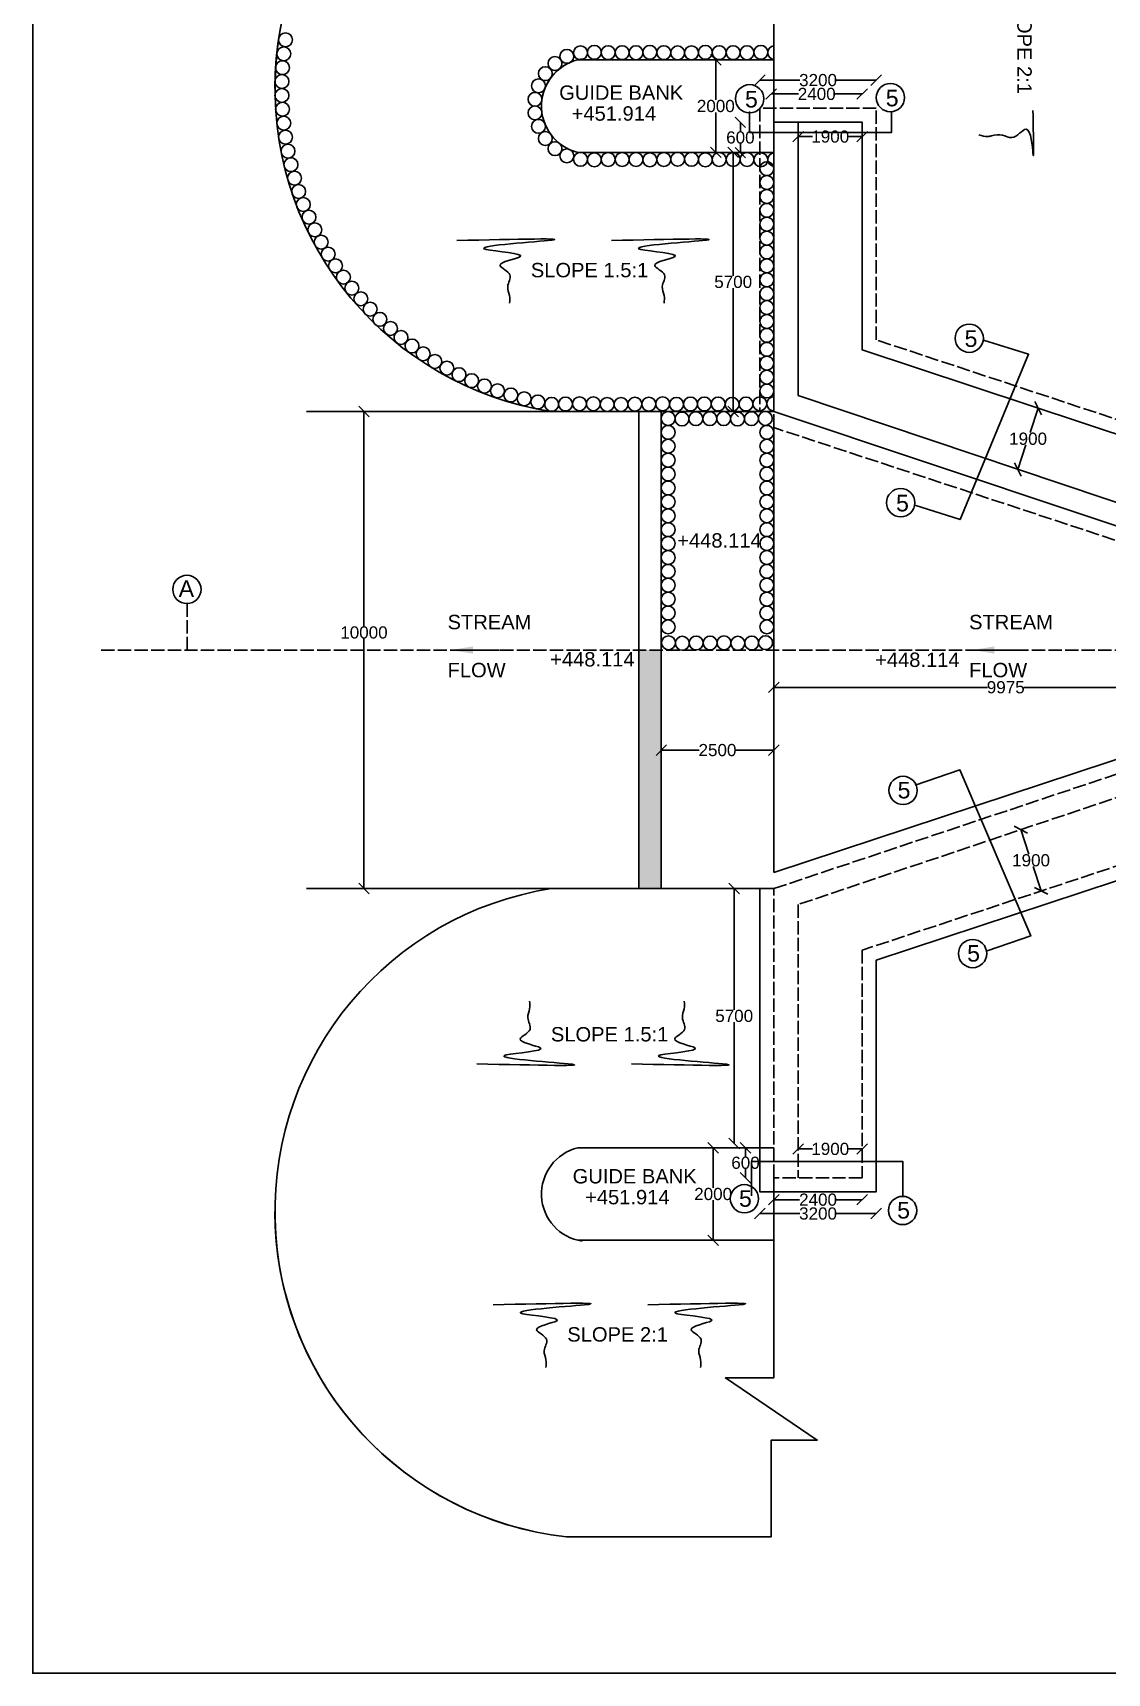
# Model space of a CAD drawing. Header units: millimetres. Extents: x 5124 to 6568637, y 2311 to 91879094.
# Drawn here: x 3702629 to 3712327, y 45930924 to 45945734 of the extents above; entities that cross this region are included whole.
import ezdxf

# ---------------------------------------------------------------- set-up
doc = ezdxf.new("R2010")
doc.units = ezdxf.units.MM
doc.header["$MEASUREMENT"] = 0
doc.linetypes.add('ACAD_ISO02W100', pattern=[15, 12, -3])
for name, color, linetype in [('DIMENSION', 7, 'Continuous'), ('DRAWING', 7, 'Continuous'), ('TEXT', 7, 'Continuous')]:
    doc.layers.add(name, color=color, linetype=linetype)
doc.styles.get("Standard").update_dxf_attribs({"font": 'arial.ttf', "height": 110})
doc.dimstyles.get("Standard").update_dxf_attribs({"dimtxt": 200, "dimasz": 110, "dimexe": 0.18, "dimexo": 0.0625, "dimgap": 0.09, "dimtad": 0, "dimtih": 1, "dimtoh": 1, "dimdec": 0, "dimzin": 0, "dimdsep": 46, "dimtxsty": 'Standard', "dimblk": 'OBLIQUE', "dimcen": 0.09, "dimse1": 1, "dimse2": 1, "dimadec": 0, "dimazin": 0, "dimtfac": 1, "dimtdec": 0, "dimtofl": 0, "dimtmove": 0, "dimatfit": 3, "dimfxl": 1, "dimtolj": 1, "dimtzin": 0, "dimarcsym": 0})

# ---------------------------------------------------------------- blocks, each defined once
blk = doc.blocks.new('_Oblique')
at = {"color": 0, "linetype": 'ByBlock', "lineweight": -2}
blk.add_line((-0.5, -0.5), (0.5, 0.5), dxfattribs=at)
blk = doc.blocks.new('*D153')
at = {"layer": 'Defpoints', "color": 0, "linetype": 'Continuous', "transparency": 16777216}
for p in [(3710242, 45945307), (3709191, 45945053), (3710242, 45945053)]:
    blk.add_point(p, dxfattribs=at)
at = {"layer": 'DIMENSION', "color": 0, "linetype": 'Continuous', "lineweight": -2, "transparency": 16777216}
for p, q in [((3709191, 45945307), (3709552, 45945307)), ((3710242, 45945307), (3709881, 45945307))]:
    blk.add_line(p, q, dxfattribs=at)
at = {"layer": 'DIMENSION', "color": 0, "linetype": 'Continuous', "lineweight": -2, "transparency": 16777216, "xscale": 95, "yscale": 95, "zscale": 95, "rotation": 180}
blk.add_blockref('_Oblique', (3709191, 45945307), dxfattribs=at)
at = {"layer": 'DIMENSION', "color": 0, "linetype": 'Continuous', "lineweight": -2, "transparency": 16777216, "xscale": 95, "yscale": 95, "zscale": 95}
blk.add_blockref('_Oblique', (3710242, 45945307), dxfattribs=at)
at = {"layer": 'DIMENSION', "color": 0, "linetype": 'Continuous', "transparency": 16777216, "insert": (3709717, 45945307), "char_height": 110, "attachment_point": 5}
blk.add_mtext('\\A1;3200', dxfattribs=at)
blk = doc.blocks.new('*D154')
at = {"layer": 'Defpoints', "color": 0, "linetype": 'Continuous', "transparency": 16777216}
for p in [(3710116, 45945182), (3709294, 45945053), (3710116, 45944926)]:
    blk.add_point(p, dxfattribs=at)
at = {"layer": 'DIMENSION', "color": 0, "linetype": 'Continuous', "lineweight": -2, "transparency": 16777216}
for p, q in [((3709294, 45945182), (3709540, 45945182)), ((3710116, 45945182), (3709870, 45945182))]:
    blk.add_line(p, q, dxfattribs=at)
at = {"layer": 'DIMENSION', "color": 0, "linetype": 'Continuous', "lineweight": -2, "transparency": 16777216, "xscale": 95, "yscale": 95, "zscale": 95, "rotation": 180}
blk.add_blockref('_Oblique', (3709294, 45945182), dxfattribs=at)
at = {"layer": 'DIMENSION', "color": 0, "linetype": 'Continuous', "lineweight": -2, "transparency": 16777216, "xscale": 95, "yscale": 95, "zscale": 95}
blk.add_blockref('_Oblique', (3710116, 45945182), dxfattribs=at)
at = {"layer": 'DIMENSION', "color": 0, "linetype": 'Continuous', "transparency": 16777216, "insert": (3709705, 45945182), "char_height": 110, "attachment_point": 5}
blk.add_mtext('\\A1;2400', dxfattribs=at)
blk = doc.blocks.new('*D155')
at = {"layer": 'Defpoints', "color": 0, "linetype": 'Continuous', "transparency": 16777216}
for p in [(3709538, 45944797), (3710116, 45944797), (3710116, 45944797)]:
    blk.add_point(p, dxfattribs=at)
at = {"layer": 'DIMENSION', "color": 0, "linetype": 'Continuous', "lineweight": -2, "transparency": 16777216}
for p, q in [((3709538, 45944797), (3709668, 45944797)), ((3710116, 45944797), (3709986, 45944797))]:
    blk.add_line(p, q, dxfattribs=at)
at = {"layer": 'DIMENSION', "color": 0, "linetype": 'Continuous', "lineweight": -2, "transparency": 16777216, "xscale": 95, "yscale": 95, "zscale": 95, "rotation": 180}
blk.add_blockref('_Oblique', (3709538, 45944797), dxfattribs=at)
at = {"layer": 'DIMENSION', "color": 0, "linetype": 'Continuous', "lineweight": -2, "transparency": 16777216, "xscale": 95, "yscale": 95, "zscale": 95}
blk.add_blockref('_Oblique', (3710116, 45944797), dxfattribs=at)
at = {"layer": 'DIMENSION', "color": 0, "linetype": 'Continuous', "transparency": 16777216, "insert": (3709827, 45944797), "char_height": 110, "attachment_point": 5}
blk.add_mtext('\\A1;1900', dxfattribs=at)
blk = doc.blocks.new('*D156')
at = {"layer": 'Defpoints', "color": 0, "linetype": 'Continuous', "transparency": 16777216}
for p in [(3708757, 45945491), (3708757, 45944655), (3708794, 45944655)]:
    blk.add_point(p, dxfattribs=at)
at = {"layer": 'DIMENSION', "color": 0, "linetype": 'Continuous', "lineweight": -2, "transparency": 16777216}
for p, q in [((3708794, 45945491), (3708794, 45945129)), ((3708794, 45944655), (3708794, 45945016))]:
    blk.add_line(p, q, dxfattribs=at)
at = {"layer": 'DIMENSION', "color": 0, "linetype": 'Continuous', "lineweight": -2, "transparency": 16777216, "xscale": 95, "yscale": 95, "zscale": 95}
for p, rotation in [((3708794, 45945491), 90), ((3708794, 45944655), 270)]:
    blk.add_blockref('_Oblique', p, dxfattribs=dict(at, rotation=rotation))
at = {"layer": 'DIMENSION', "color": 0, "linetype": 'Continuous', "transparency": 16777216, "insert": (3708794, 45945073), "char_height": 110, "attachment_point": 5}
blk.add_mtext('\\A1;2000', dxfattribs=at)
blk = doc.blocks.new('*D157')
at = {"layer": 'Defpoints', "color": 0, "linetype": 'Continuous', "transparency": 16777216}
for p in [(3709016, 45944926), (3709317, 45944926), (3709317, 45944652)]:
    blk.add_point(p, dxfattribs=at)
at = {"layer": 'DIMENSION', "color": 0, "linetype": 'Continuous', "lineweight": -2, "transparency": 16777216}
for p, q in [((3709016, 45944926), (3709016, 45944846)), ((3709016, 45944652), (3709016, 45944733))]:
    blk.add_line(p, q, dxfattribs=at)
at = {"layer": 'DIMENSION', "color": 0, "linetype": 'Continuous', "lineweight": -2, "transparency": 16777216, "xscale": 95, "yscale": 95, "zscale": 95}
for p, rotation in [((3709016, 45944926), 90), ((3709016, 45944652), 270)]:
    blk.add_blockref('_Oblique', p, dxfattribs=dict(at, rotation=rotation))
at = {"layer": 'DIMENSION', "color": 0, "linetype": 'Continuous', "transparency": 16777216, "insert": (3709016, 45944789), "char_height": 110, "attachment_point": 5}
blk.add_mtext('\\A1;600', dxfattribs=at)
blk = doc.blocks.new('*D131')
at = {"layer": 'Defpoints', "color": 0, "linetype": 'Continuous', "transparency": 16777216}
for p in [(3709013, 45944655), (3708951, 45942315), (3709013, 45942315)]:
    blk.add_point(p, dxfattribs=at)
at = {"layer": 'DIMENSION', "color": 0, "linetype": 'Continuous', "lineweight": -2, "transparency": 16777216}
for p, q in [((3708951, 45944655), (3708951, 45943541)), ((3708951, 45942315), (3708951, 45943429))]:
    blk.add_line(p, q, dxfattribs=at)
at = {"layer": 'DIMENSION', "color": 0, "linetype": 'Continuous', "lineweight": -2, "transparency": 16777216, "xscale": 95, "yscale": 95, "zscale": 95}
for p, rotation in [((3708951, 45944655), 90), ((3708951, 45942315), 270)]:
    blk.add_blockref('_Oblique', p, dxfattribs=dict(at, rotation=rotation))
at = {"layer": 'DIMENSION', "color": 0, "linetype": 'Continuous', "transparency": 16777216, "insert": (3708951, 45943485), "char_height": 110, "attachment_point": 5}
blk.add_mtext('\\A1;5700', dxfattribs=at)
blk = doc.blocks.new('*D158')
at = {"layer": 'Defpoints', "color": 0, "linetype": 'Continuous', "transparency": 16777216}
for p in [(3711704, 45942345), (3711704, 45942345), (3711521, 45941792)]:
    blk.add_point(p, dxfattribs=at)
at = {"layer": 'DIMENSION', "color": 0, "linetype": 'Continuous', "lineweight": -2, "transparency": 16777216}
for p, q in [((3711704, 45942345), (3711632, 45942125)), ((3711521, 45941792), (3711594, 45942013))]:
    blk.add_line(p, q, dxfattribs=at)
at = {"layer": 'DIMENSION', "color": 0, "linetype": 'Continuous', "lineweight": -2, "transparency": 16777216, "xscale": 95, "yscale": 95, "zscale": 95}
for p, rotation in [((3711704, 45942345), 71.69241652555247), ((3711521, 45941792), 251.6924165255525)]:
    blk.add_blockref('_Oblique', p, dxfattribs=dict(at, rotation=rotation))
at = {"layer": 'DIMENSION', "color": 0, "linetype": 'Continuous', "transparency": 16777216, "insert": (3711613, 45942069), "char_height": 110, "attachment_point": 5}
blk.add_mtext('\\A1;1900', dxfattribs=at)
blk = doc.blocks.new('*D132')
at = {"layer": 'Defpoints', "color": 0, "linetype": 'Continuous', "transparency": 16777216}
for p in [(3709317, 45939808), (3713505, 45939831), (3713505, 45939825)]:
    blk.add_point(p, dxfattribs=at)
at = {"layer": 'DIMENSION', "color": 0, "linetype": 'Continuous', "lineweight": -2, "transparency": 16777216}
for p, q in [((3709317, 45939825), (3711246, 45939825)), ((3713505, 45939825), (3711576, 45939825))]:
    blk.add_line(p, q, dxfattribs=at)
at = {"layer": 'DIMENSION', "color": 0, "linetype": 'Continuous', "lineweight": -2, "transparency": 16777216, "xscale": 95, "yscale": 95, "zscale": 95, "rotation": 180}
blk.add_blockref('_Oblique', (3709317, 45939825), dxfattribs=at)
at = {"layer": 'DIMENSION', "color": 0, "linetype": 'Continuous', "lineweight": -2, "transparency": 16777216, "xscale": 95, "yscale": 95, "zscale": 95}
blk.add_blockref('_Oblique', (3713505, 45939825), dxfattribs=at)
at = {"layer": 'DIMENSION', "color": 0, "linetype": 'Continuous', "transparency": 16777216, "insert": (3711411, 45939825), "char_height": 110, "attachment_point": 5}
blk.add_mtext('\\A1;9975', dxfattribs=at)
blk = doc.blocks.new('*D162')
at = {"layer": 'Defpoints', "color": 0, "linetype": 'Continuous', "transparency": 16777216}
for p in [(3708302, 45939258), (3709317, 45939258), (3709317, 45939258)]:
    blk.add_point(p, dxfattribs=at)
at = {"layer": 'DIMENSION', "color": 0, "linetype": 'Continuous', "lineweight": -2, "transparency": 16777216}
for p, q in [((3708302, 45939258), (3708644, 45939258)), ((3709317, 45939258), (3708975, 45939258))]:
    blk.add_line(p, q, dxfattribs=at)
at = {"layer": 'DIMENSION', "color": 0, "linetype": 'Continuous', "lineweight": -2, "transparency": 16777216, "xscale": 95, "yscale": 95, "zscale": 95, "rotation": 180}
blk.add_blockref('_Oblique', (3708302, 45939258), dxfattribs=at)
at = {"layer": 'DIMENSION', "color": 0, "linetype": 'Continuous', "lineweight": -2, "transparency": 16777216, "xscale": 95, "yscale": 95, "zscale": 95}
blk.add_blockref('_Oblique', (3709317, 45939258), dxfattribs=at)
at = {"layer": 'DIMENSION', "color": 0, "linetype": 'Continuous', "transparency": 16777216, "insert": (3708809, 45939258), "char_height": 110, "attachment_point": 5}
blk.add_mtext('\\A1;2500', dxfattribs=at)
blk = doc.blocks.new('*D163')
at = {"layer": 'Defpoints', "color": 0, "linetype": 'Continuous', "transparency": 16777216}
for p in [(3709022, 45938008), (3708960, 45935707), (3709022, 45935707)]:
    blk.add_point(p, dxfattribs=at)
at = {"layer": 'DIMENSION', "color": 0, "linetype": 'Continuous', "lineweight": -2, "transparency": 16777216}
for p, q in [((3708960, 45938008), (3708960, 45936914)), ((3708960, 45935707), (3708960, 45936801))]:
    blk.add_line(p, q, dxfattribs=at)
at = {"layer": 'DIMENSION', "color": 0, "linetype": 'Continuous', "lineweight": -2, "transparency": 16777216, "xscale": 95, "yscale": 95, "zscale": 95}
for p, rotation in [((3708960, 45938008), 90), ((3708960, 45935707), 270)]:
    blk.add_blockref('_Oblique', p, dxfattribs=dict(at, rotation=rotation))
at = {"layer": 'DIMENSION', "color": 0, "linetype": 'Continuous', "transparency": 16777216, "insert": (3708960, 45936858), "char_height": 110, "attachment_point": 5}
blk.add_mtext('\\A1;5700', dxfattribs=at)
blk = doc.blocks.new('*D164')
at = {"layer": 'Defpoints', "color": 0, "linetype": 'Continuous', "transparency": 16777216}
for p in [(3708770, 45935668), (3708770, 45934832), (3708770, 45934832)]:
    blk.add_point(p, dxfattribs=at)
at = {"layer": 'DIMENSION', "color": 0, "linetype": 'Continuous', "lineweight": -2, "transparency": 16777216}
for p, q in [((3708770, 45935668), (3708770, 45935307)), ((3708770, 45934832), (3708770, 45935194))]:
    blk.add_line(p, q, dxfattribs=at)
at = {"layer": 'DIMENSION', "color": 0, "linetype": 'Continuous', "lineweight": -2, "transparency": 16777216, "xscale": 95, "yscale": 95, "zscale": 95}
for p, rotation in [((3708770, 45935668), 90), ((3708770, 45934832), 270)]:
    blk.add_blockref('_Oblique', p, dxfattribs=dict(at, rotation=rotation))
at = {"layer": 'DIMENSION', "color": 0, "linetype": 'Continuous', "transparency": 16777216, "insert": (3708770, 45935250), "char_height": 110, "attachment_point": 5}
blk.add_mtext('\\A1;2000', dxfattribs=at)
blk = doc.blocks.new('*D165')
at = {"layer": 'Defpoints', "color": 0, "linetype": 'Continuous', "transparency": 16777216}
for p in [(3709062, 45935668), (3709317, 45935668), (3709317, 45935397)]:
    blk.add_point(p, dxfattribs=at)
at = {"layer": 'DIMENSION', "color": 0, "linetype": 'Continuous', "lineweight": -2, "transparency": 16777216}
for p, q in [((3709062, 45935668), (3709062, 45935589)), ((3709062, 45935397), (3709062, 45935476))]:
    blk.add_line(p, q, dxfattribs=at)
at = {"layer": 'DIMENSION', "color": 0, "linetype": 'Continuous', "lineweight": -2, "transparency": 16777216, "xscale": 95, "yscale": 95, "zscale": 95}
for p, rotation in [((3709062, 45935668), 90), ((3709062, 45935397), 270)]:
    blk.add_blockref('_Oblique', p, dxfattribs=dict(at, rotation=rotation))
at = {"layer": 'DIMENSION', "color": 0, "linetype": 'Continuous', "transparency": 16777216, "insert": (3709062, 45935532), "char_height": 110, "attachment_point": 5}
blk.add_mtext('\\A1;600', dxfattribs=at)
blk = doc.blocks.new('*D166')
at = {"layer": 'Defpoints', "color": 0, "linetype": 'Continuous', "transparency": 16777216}
for p in [(3710116, 45935657), (3709538, 45935590), (3710116, 45935590)]:
    blk.add_point(p, dxfattribs=at)
at = {"layer": 'DIMENSION', "color": 0, "linetype": 'Continuous', "lineweight": -2, "transparency": 16777216}
for p, q in [((3709538, 45935657), (3709668, 45935657)), ((3710116, 45935657), (3709986, 45935657))]:
    blk.add_line(p, q, dxfattribs=at)
at = {"layer": 'DIMENSION', "color": 0, "linetype": 'Continuous', "lineweight": -2, "transparency": 16777216, "xscale": 95, "yscale": 95, "zscale": 95, "rotation": 180}
blk.add_blockref('_Oblique', (3709538, 45935657), dxfattribs=at)
at = {"layer": 'DIMENSION', "color": 0, "linetype": 'Continuous', "lineweight": -2, "transparency": 16777216, "xscale": 95, "yscale": 95, "zscale": 95}
blk.add_blockref('_Oblique', (3710116, 45935657), dxfattribs=at)
at = {"layer": 'DIMENSION', "color": 0, "linetype": 'Continuous', "transparency": 16777216, "insert": (3709827, 45935657), "char_height": 110, "attachment_point": 5}
blk.add_mtext('\\A1;1900', dxfattribs=at)
blk = doc.blocks.new('*D167')
at = {"layer": 'Defpoints', "color": 0, "linetype": 'Continuous', "transparency": 16777216}
for p in [(3710116, 45935397), (3709317, 45935270), (3710116, 45935199)]:
    blk.add_point(p, dxfattribs=at)
at = {"layer": 'DIMENSION', "color": 0, "linetype": 'Continuous', "lineweight": -2, "transparency": 16777216}
for p, q in [((3709317, 45935199), (3709551, 45935199)), ((3710116, 45935199), (3709882, 45935199))]:
    blk.add_line(p, q, dxfattribs=at)
at = {"layer": 'DIMENSION', "color": 0, "linetype": 'Continuous', "lineweight": -2, "transparency": 16777216, "xscale": 95, "yscale": 95, "zscale": 95, "rotation": 180}
blk.add_blockref('_Oblique', (3709317, 45935199), dxfattribs=at)
at = {"layer": 'DIMENSION', "color": 0, "linetype": 'Continuous', "lineweight": -2, "transparency": 16777216, "xscale": 95, "yscale": 95, "zscale": 95}
blk.add_blockref('_Oblique', (3710116, 45935199), dxfattribs=at)
at = {"layer": 'DIMENSION', "color": 0, "linetype": 'Continuous', "transparency": 16777216, "insert": (3709717, 45935199), "char_height": 110, "attachment_point": 5}
blk.add_mtext('\\A1;2400', dxfattribs=at)
blk = doc.blocks.new('*D168')
at = {"layer": 'Defpoints', "color": 0, "linetype": 'Continuous', "transparency": 16777216}
for p in [(3709191, 45935270), (3710242, 45935270), (3710242, 45935074)]:
    blk.add_point(p, dxfattribs=at)
at = {"layer": 'DIMENSION', "color": 0, "linetype": 'Continuous', "lineweight": -2, "transparency": 16777216}
for p, q in [((3709191, 45935074), (3709552, 45935074)), ((3710242, 45935074), (3709881, 45935074))]:
    blk.add_line(p, q, dxfattribs=at)
at = {"layer": 'DIMENSION', "color": 0, "linetype": 'Continuous', "lineweight": -2, "transparency": 16777216, "xscale": 95, "yscale": 95, "zscale": 95, "rotation": 180}
blk.add_blockref('_Oblique', (3709191, 45935074), dxfattribs=at)
at = {"layer": 'DIMENSION', "color": 0, "linetype": 'Continuous', "lineweight": -2, "transparency": 16777216, "xscale": 95, "yscale": 95, "zscale": 95}
blk.add_blockref('_Oblique', (3710242, 45935074), dxfattribs=at)
at = {"layer": 'DIMENSION', "color": 0, "linetype": 'Continuous', "transparency": 16777216, "insert": (3709717, 45935074), "char_height": 110, "attachment_point": 5}
blk.add_mtext('\\A1;3200', dxfattribs=at)
blk = doc.blocks.new('*D141')
at = {"layer": 'Defpoints', "color": 0, "linetype": 'Continuous', "transparency": 16777216}
for p in [(3711548, 45938540), (3711731, 45937987), (3711731, 45937987)]:
    blk.add_point(p, dxfattribs=at)
at = {"layer": 'DIMENSION', "color": 0, "linetype": 'Continuous', "lineweight": -2, "transparency": 16777216}
for p, q in [((3711548, 45938540), (3711621, 45938319)), ((3711731, 45937987), (3711658, 45938207))]:
    blk.add_line(p, q, dxfattribs=at)
at = {"layer": 'DIMENSION', "color": 0, "linetype": 'Continuous', "lineweight": -2, "transparency": 16777216, "xscale": 95, "yscale": 95, "zscale": 95}
for p, rotation in [((3711548, 45938540), 108.3075834744603), ((3711731, 45937987), 288.3075834744604)]:
    blk.add_blockref('_Oblique', p, dxfattribs=dict(at, rotation=rotation))
at = {"layer": 'DIMENSION', "color": 0, "linetype": 'Continuous', "transparency": 16777216, "insert": (3711640, 45938263), "char_height": 110, "attachment_point": 5}
blk.add_mtext('\\A1;1900', dxfattribs=at)
blk = doc.blocks.new('*D214')
at = {"layer": 'Defpoints', "color": 0, "linetype": 'Continuous', "transparency": 16777216}
for p in [(3705607, 45942315), (3705607, 45938008), (3705618, 45938008)]:
    blk.add_point(p, dxfattribs=at)
at = {"layer": 'DIMENSION', "color": 0, "linetype": 'Continuous', "lineweight": -2, "transparency": 16777216}
for p, q in [((3705618, 45942315), (3705618, 45940376)), ((3705618, 45938008), (3705618, 45940263))]:
    blk.add_line(p, q, dxfattribs=at)
at = {"layer": 'DIMENSION', "color": 0, "linetype": 'Continuous', "lineweight": -2, "transparency": 16777216, "xscale": 95, "yscale": 95, "zscale": 95}
for p, rotation in [((3705618, 45942315), 90), ((3705618, 45938008), 270)]:
    blk.add_blockref('_Oblique', p, dxfattribs=dict(at, rotation=rotation))
at = {"layer": 'DIMENSION', "color": 0, "linetype": 'Continuous', "transparency": 16777216, "insert": (3705618, 45940320), "char_height": 110, "attachment_point": 5}
blk.add_mtext('\\A1;10000', dxfattribs=at)

msp = doc.modelspace()

# ---------------------------------------------------------------- hatches: boundary and pattern name
at = {"layer": 'DRAWING', "linetype": 'Continuous'}
h = msp.add_hatch(dxfattribs=at)
h.set_pattern_fill('AR-SAND', color=256, scale=25, style=0)
h.set_pattern_definition([(37.5, (-71402.306, -296.896), (-1.574833953, 48.170594225), [0, -38, 0, -42.5, 0, -40.625]), (7.5, (-71402.306, -296.896), (44.24441763, 70.55365163), [0, -20.5, 0, -34.25, 0, -13.125]), (327.5, (-71433.056, -296.896), (77.853546544, 0.14147634), [0, -12.5, 0, -45, 0, -58.75]), (317.5, (-71433.056, -296.896), (75.15316511, 21.94188912), [0, -6.25, 0, -29.5, 0, -33.75])])
h.paths.add_polyline_path([(3708301.6, 45940161.5), (3708100, 45940161.5), (3708100, 45938007.8), (3708301.6, 45938007.8)])

# ---------------------------------------------------------------- linework, layer by layer
at = {"layer": 'DIMENSION', "linetype": 'Continuous'}
for centre in [(3709099.5, 45945139), (3710369.9, 45945149.3), (3711081.6, 45942977.2), (3710462.9, 45941492.2), (3704019.3, 45940708.9), (3710484.2, 45938894.5), (3711112.1, 45937421.4), (3709052.4, 45935207.8), (3710480.3, 45935101.7)]:
    msp.add_circle(centre, 127.7, dxfattribs=at)
at = {"layer": 'DRAWING', "linetype": 'Continuous'}
for p, q in [((3709317.2, 45942315.2), (3705099, 45942315.2)), ((3713391.9, 45939497), (3709317.2, 45938152.3)), ((3709317.2, 45938007.8), (3705099, 45938007.8))]:
    msp.add_line(p, q, dxfattribs=at)
at = {"layer": 'DRAWING', "linetype": 'ACAD_ISO02W100', "ltscale": 10}
for p, q in [((3709317.2, 45942170.7), (3709317.2, 45942315.2)), ((3713391.9, 45940826), (3709317.2, 45942170.7))]:
    msp.add_line(p, q, dxfattribs=at)
at = {"layer": 'DRAWING', "linetype": 'Continuous'}
msp.add_lwpolyline([(3749514, 45956239.3), (3702628.7, 45956239.3), (3702628.7, 45930924.2), (3749514, 45930924.2)], close=True, dxfattribs=at)
for points in [[(3709317.2, 45944926.5), (3709317.2, 45946732.9), (3708881.5, 45946732.9), (3709709.7, 45947293.6), (3709294.8, 45947293.6), (3709294.8, 45948166.5), (3707446.1, 45948166.5)], [(3709317.2, 45945490.6), (3707549.4, 45945490.6)], [(3709098.6, 45945022.6), (3709098.6, 45944834.5), (3710380.8, 45944834.5), (3710380.8, 45945018.8)], [(3714190.8, 45941708.2), (3713630.1, 45941708.2), (3710115.9, 45942870.9), (3710115.9, 45944926.5), (3709317.2, 45944926.5), (3709317.2, 45942315.2)], [(3713731.2, 45941126), (3713505, 45941126), (3709537.8, 45942458.6), (3709537.8, 45944926.5)], [(3709317.2, 45944654.9), (3707549.4, 45944654.9)], [(3711210.6, 45942958), (3711616.9, 45942831.8), (3710998.9, 45941339.5), (3710591.6, 45941470.1)], [(3708100, 45942315.2), (3708100, 45940161.5)], [(3708301.6, 45940161.5), (3708301.6, 45942315.2)], [(3709317.2, 45942315.2), (3713505, 45940916.9)], [(3709317.2, 45942170.7), (3709317.2, 45940161.5)], [(3708100, 45938007.8), (3708100, 45940161.5)], [(3708301.6, 45940161.5), (3708301.6, 45938007.8)], [(3709317.2, 45938152.3), (3709317.2, 45940161.5)], [(3710594.4, 45938942.3), (3710998, 45939079.6), (3711637.3, 45937580.3), (3711242.3, 45937446.6)], [(3714319.5, 45938488.5), (3713650.4, 45938488.5), (3710242.2, 45937360.8), (3710242.2, 45935270.2), (3709190.9, 45935270.2), (3709190.9, 45938007.8)], [(3709317.2, 45935668.2), (3707549.4, 45935668.2)], [(3709116.4, 45935234.6), (3709116.4, 45935544), (3710480.8, 45935544), (3710480.8, 45935225)], [(3709317.2, 45935396.5), (3709317.2, 45933590.2), (3708881.5, 45933590.2), (3709709.7, 45933029.5), (3709294.8, 45933029.5), (3709294.8, 45932156.5), (3707446.1, 45932156.5)], [(3709317.2, 45934832.4), (3707549.4, 45934832.4)]]:
    msp.add_lwpolyline(points, dxfattribs=at)
at = {"layer": 'DRAWING', "linetype": 'ACAD_ISO02W100', "ltscale": 10}
for points in [[(3714319.5, 45941834.5), (3713650.4, 45941834.5), (3710242.2, 45942962.2), (3710242.2, 45945052.8), (3709190.9, 45945052.8), (3709190.9, 45942315.2)], [(3704022.8, 45940161.5), (3704022.8, 45940575.7)], [(3740866.5, 45940161.5), (3703237.3, 45940161.5)], [(3709317.2, 45938007.8), (3713505, 45939406.2)], [(3713731.2, 45939197), (3713505, 45939197), (3709537.8, 45937864.4), (3709537.8, 45935396.5)], [(3714190.8, 45938614.8), (3713630.1, 45938614.8), (3710115.9, 45937452.1), (3710115.9, 45935396.5), (3709317.2, 45935396.5), (3709317.2, 45938007.8)]]:
    msp.add_lwpolyline(points, dxfattribs=at)
at = {"layer": 'DRAWING', "linetype": 'Continuous'}
for centre in [(3704910.2, 45945671.4), (3704893.8, 45945544.8), (3707449.8, 45945521.8), (3707572.6, 45945553.4), (3707697.6, 45945558.1), (3707823, 45945555.4), (3707948.4, 45945555.4), (3708073.8, 45945554.6), (3708198.9, 45945558.2), (3708324.3, 45945555.4), (3708449.7, 45945552.7), (3708574.7, 45945553.4), (3708699.6, 45945558.1), (3708825, 45945555.4), (3708950.4, 45945555.4), (3709075.8, 45945554.6), (3709200.9, 45945558.2), (3704883, 45945419.4), (3707255, 45945365.9), (3707342.4, 45945457), (3704877.6, 45945294.2), (3707193.2, 45945255.8), (3704877.6, 45945169.3), (3707161.9, 45945134.2), (3704883, 45945044.1), (3704893.8, 45944918.7), (3707161.9, 45945011.2), (3704910.2, 45944792.1), (3707193.2, 45944889.7), (3707255, 45944779.6), (3704932.1, 45944666.1), (3707342.4, 45944688.5), (3707449.8, 45944623.7), (3704958.8, 45944543.7), (3707572.6, 45944592.1), (3707697.6, 45944587.4), (3707823, 45944590.1), (3707948.4, 45944590.1), (3708073.8, 45944590.9), (3708198.9, 45944587.3), (3708324.3, 45944590), (3708449.7, 45944592.8), (3708574.7, 45944592.1), (3708699.6, 45944587.4), (3708825, 45944590.1), (3708950.4, 45944590.1), (3709075.8, 45944590.9), (3709200.9, 45944587.3), (3709254.5, 45944508.1), (3704991, 45944421.7), (3709254.5, 45944382.7), (3705028.1, 45944301.6), (3705070.1, 45944184), (3709254.5, 45944257.2), (3705121.5, 45944069.8), (3709254.5, 45944131.7), (3705174.1, 45943956.1), (3709254.5, 45944006.3), (3709254.5, 45943880.8), (3705231.9, 45943844.2), (3705294.4, 45943735.8), (3709254.5, 45943755.4), (3705360.6, 45943630.7), (3709254.5, 45943629.9), (3705432.3, 45943529), (3705508.8, 45943429.2), (3709254.5, 45943504.4), (3705590, 45943333.4), (3709254.5, 45943379), (3705674, 45943238.9), (3705761.5, 45943147.8), (3709254.5, 45943253.5), (3709254.5, 45943128), (3705857.3, 45943065.5), (3705952.5, 45942984.3), (3709254.5, 45943002.6), (3706051.7, 45942907.1), (3706153.3, 45942835.4), (3709254.5, 45942877.1), (3706257.8, 45942767.6), (3706366.9, 45942707.5), (3709254.5, 45942751.6), (3706476.2, 45942647.9), (3706590, 45942594.2), (3706706.2, 45942545.1), (3709254.5, 45942626.2), (3706823.5, 45942501.4), (3706943.8, 45942464), (3707064.6, 45942430.1), (3707187.7, 45942401.6), (3707437.6, 45942382.7), (3707563, 45942385.4), (3707688.3, 45942385.4), (3708063.9, 45942382.1), (3708189.2, 45942382.1), (3708314.6, 45942384.8), (3708565, 45942382.8), (3708690.4, 45942382.8), (3708815.8, 45942383.5), (3709066.3, 45942382.7), (3709191.7, 45942385.4), (3709254.5, 45942500.7), (3707312.1, 45942379.9), (3707813.1, 45942379.4), (3707938.5, 45942379.4), (3708363.6, 45942252.5), (3708439.6, 45942380), (3708488.6, 45942247.7), (3708614, 45942250.4), (3708739.4, 45942250.4), (3708864.8, 45942251.2), (3708940.9, 45942380), (3708989.9, 45942247.7), (3709115.3, 45942250.4), (3709240.7, 45942253.1), (3708363.6, 45942127), (3709254.5, 45942127), (3708363.6, 45942001.5), (3709254.5, 45942001.5), (3708363.6, 45941876.1), (3709254.5, 45941876.1), (3708363.6, 45941750.6), (3709254.5, 45941750.6), (3708363.6, 45941625.1), (3708363.6, 45941499.7), (3709254.5, 45941625.1), (3709254.5, 45941499.7), (3708363.6, 45941374.2), (3709254.5, 45941374.2), (3708363.6, 45941248.7), (3709254.5, 45941248.7), (3708363.6, 45941123.3), (3709254.5, 45941123.3), (3708363.6, 45940997.8), (3709254.5, 45940997.8), (3708363.6, 45940872.3), (3709254.5, 45940872.3), (3708363.6, 45940746.9), (3708363.6, 45940621.4), (3709254.5, 45940746.9), (3709254.5, 45940621.4), (3708363.6, 45940495.9), (3709254.5, 45940495.9), (3708363.6, 45940370.5), (3709254.5, 45940370.5), (3708366.5, 45940227.6), (3708491.5, 45940222.8), (3708616.9, 45940225.5), (3708742.3, 45940225.5), (3708867.7, 45940226.3), (3708992.8, 45940222.8), (3709118.2, 45940225.5), (3709243.6, 45940228.2)]:
    msp.add_circle(centre, 62.7, dxfattribs=at)
for centre, radius, start, end in [((3707766.4, 45945231.8), 2952.2, 96.22831, 261.08885), ((3707766.4, 45945231.8), 2952.2, 98.91115, 180), ((3709326.3, 45945555.4), 62.7, 98.35537, 261.64463), ((3707650.4, 45945072.7), 429.9, 98.42652, 256.41739), ((3707650.4, 45945072.7), 429.9, 103.58261, 180), ((3709326.3, 45944590), 62.7, 98.35537, 261.64463), ((3709317.1, 45942385.4), 62.7, 89.9061, 270.0939), ((3707766.4, 45935091.3), 2952.2, 98.91115, 263.77169), ((3707650.4, 45935250.3), 429.9, 103.58261, 261.57348), ((3707766.4, 45935091.3), 2952.2, 180, 261.08885)]:
    msp.add_arc(centre, radius, start, end, dxfattribs=at)
msp.add_spline([(3711657.1, 45945032), (3711657.1, 45944645.2), (3711594.2, 45944863.7), (3711466, 45944788.4), (3711383, 45944811), (3711282.4, 45944803.5), (3711249.7, 45944798.4), (3711169.3, 45944813.5)], degree=3, dxfattribs=at)
at = {"layer": 'DRAWING'}
for points in [[(3706455.5, 45943859.1), (3707279, 45943859.1), (3706722, 45943778.1), (3707029, 45943713.6), (3706847, 45943633.1), (3706936, 45943548.1), (3706915.5, 45943443.6), (3706932, 45943362.6), (3706932, 45943293.6)], [(3707851, 45943859.1), (3708674.5, 45943859.1), (3708117.5, 45943778.1), (3708424.5, 45943713.6), (3708242.5, 45943633.1), (3708331.5, 45943548.1), (3708311, 45943443.6), (3708327.5, 45943362.6), (3708327.5, 45943293.6)], [(3706636.5, 45936425.6), (3707460, 45936425.6), (3706903, 45936506.6), (3707210, 45936571.1), (3707028, 45936651.6), (3707117, 45936736.6), (3707096.5, 45936841.1), (3707113, 45936922.1), (3707113, 45936991.1)], [(3708032, 45936425.6), (3708855.5, 45936425.6), (3708298.5, 45936506.6), (3708605.5, 45936571.1), (3708423.5, 45936651.6), (3708512.5, 45936736.6), (3708492, 45936841.1), (3708508.5, 45936922.1), (3708508.5, 45936991.1)], [(3706784.5, 45934250.2), (3707608, 45934250.2), (3707051, 45934169.2), (3707358, 45934104.7), (3707176, 45934024.2), (3707265, 45933939.2), (3707244.5, 45933834.7), (3707261, 45933753.7), (3707261, 45933684.7)], [(3708180, 45934250.2), (3709003.5, 45934250.2), (3708446.5, 45934169.2), (3708753.5, 45934104.7), (3708571.5, 45934024.2), (3708660.5, 45933939.2), (3708640, 45933834.7), (3708656.5, 45933753.7), (3708656.5, 45933684.7)]]:
    msp.add_spline(points, degree=3, dxfattribs=at)

# ---------------------------------------------------------------- texts
at = {"layer": 'DRAWING', "linetype": 'Continuous', "attachment_point": 1}
for s, insert, char_height, width in [('5', (3709057.4, 45945209.8), 149.5, 78.948), ('5', (3710327.9, 45945220.2), 149.5, 78.948), ('5', (3711039.6, 45943048), 149.5, 78.948), ('5', (3710420.9, 45941563.1), 149.5, 78.948), ('A', (3703945.3, 45940791.4), 149.5, 78.948), ('STREAM\\P \\PFLOW', (3706372.8, 45940479.5), 130, 533.151), ('STREAM\\P \\PFLOW', (3711080.3, 45940479.5), 130, 533.151), ('5', (3710434.9, 45938971.5), 149.5, 78.948), ('5', (3711062.8, 45937498.3), 149.5, 78.948), ('5', (3709003.1, 45935284.7), 149.5, 78.948), ('5', (3710431, 45935178.6), 149.5, 78.948)]:
    msp.add_mtext(s, dxfattribs=dict(at, insert=insert, char_height=char_height, width=width))
at = {"layer": 'TEXT'}
msp.add_text('SLOPE 2:1', height=130, rotation=270, dxfattribs=at).set_placement((3711515.6, 45946090.6))
for s, p in [('GUIDE BANK', (3707380.2, 45945129.4)), ('+451.914', (3707492.6, 45944941)), ('SLOPE 1.5:1', (3707124.4, 45943527)), ('+448.114', (3708445.8, 45941086.2)), ('+448.114', (3707298.9, 45940013.2)), ('+448.114', (3710232, 45940008.9)), ('SLOPE 1.5:1', (3707305.4, 45936627.6)), ('GUIDE BANK', (3707501.7, 45935345.9)), ('+451.914', (3707614.2, 45935157.4)), ('SLOPE 2:1', (3707453.4, 45933918.1))]:
    msp.add_text(s, height=130, dxfattribs=at).set_placement(p)

# ---------------------------------------------------------------- dimensions: what is measured, and where the dimension line sits
at = {"layer": 'DIMENSION', "linetype": 'Continuous'}
for base, p1, p2, text, picture, middle in [((3708793.8, 45944654.9), (3708757.3, 45945490.6), (3708757.3, 45944654.9), '2000', '*D156', (3708793.8, 45945072.7)), ((3709015.6, 45944926.5), (3709317.2, 45944652.1), (3709317.2, 45944926.5), '600', '*D157', (3709015.6, 45944789.3)), ((3708950.8, 45942315.2), (3709012.9, 45944654.9), (3709012.9, 45942315.2), '5700', '*D131', (3708950.8, 45943485)), ((3708960.1, 45935707.5), (3709022, 45938007.8), (3709022, 45935707.5), '5700', '*D163', (3708960.1, 45936857.6)), ((3708770, 45934832.4), (3708770, 45935668.2), (3708770, 45934832.4), '2000', '*D164', (3708770, 45935250.3)), ((3709062.2, 45935668.2), (3709317.2, 45935396.5), (3709317.2, 45935668.2), '600', '*D165', (3709062.2, 45935532.4))]:
    dim = msp.add_linear_dim(base=base, p1=p1, p2=p2, angle=90, text=text, dimstyle='Standard', override={"dimasz": 95, "dimarcsym": 1}, dxfattribs=at)
    dim.commit()
    dim.dimension.update_dxf_attribs({"geometry": picture, "text_midpoint": middle})
for base, p1, p2, text, picture, middle in [((3710242.2, 45945307.5), (3709190.9, 45945052.8), (3710242.2, 45945052.8), '3200', '*D153', (3709716.5, 45945307.5)), ((3710115.9, 45945182.1), (3709294, 45945052.8), (3710115.9, 45944926.5), '2400', '*D154', (3709705, 45945182.1)), ((3710115.9, 45944796.5), (3709537.8, 45944796.5), (3710115.9, 45944796.5), '1900', '*D155', (3709826.9, 45944796.5)), ((3713505, 45939825.5), (3709317.2, 45939807.8), (3713505, 45939830.5), '9975', '*D132', (3711411.1, 45939825.5)), ((3709317.2, 45939257.9), (3708301.6, 45939257.9), (3709317.2, 45939257.9), '2500', '*D162', (3708809.4, 45939257.9)), ((3710115.9, 45935657), (3709537.8, 45935589.7), (3710115.9, 45935589.7), '1900', '*D166', (3709826.9, 45935657)), ((3710115.9, 45935198.9), (3709317.2, 45935270.2), (3710115.9, 45935396.5), '2400', '*D167', (3709716.5, 45935198.9)), ((3710242.2, 45935074.2), (3709190.9, 45935270.2), (3710242.2, 45935270.2), '3200', '*D168', (3709716.5, 45935074.2))]:
    dim = msp.add_linear_dim(base=base, p1=p1, p2=p2, text=text, dimstyle='Standard', override={"dimasz": 95, "dimarcsym": 1}, dxfattribs=at)
    dim.commit()
    dim.dimension.update_dxf_attribs({"geometry": picture, "text_midpoint": middle})
dim = msp.add_linear_dim(base=(3705617.9, 45938007.8), p1=(3705607.2, 45942315.2), p2=(3705607.2, 45938007.8), angle=90, text='10000', dimstyle='Standard', override={"dimasz": 95, "dimarcsym": 1}, dxfattribs=at)
dim.commit()
dim.dimension.update_dxf_attribs({"geometry": '*D214', "text_midpoint": (3705617.9, 45940319.6), "dimtype": 160})
for p1, p2, picture, middle in [((3711521.4, 45941792.3), (3711704.4, 45942345.3), '*D158', (3711612.9, 45942068.8)), ((3711548.1, 45938539.7), (3711731.1, 45937986.5), '*D141', (3711639.6, 45938263.1))]:
    dim = msp.add_aligned_dim(p1=p1, p2=p2, distance=0, text='1900', dimstyle='Standard', override={"dimasz": 95, "dimarcsym": 1}, dxfattribs=at)
    dim.commit()
    dim.dimension.update_dxf_attribs({"geometry": picture, "text_midpoint": middle})

# ---------------------------------------------------------------- leaders
at = {"layer": 'DRAWING'}
for points in [[(3706401.6, 45940161.7), (3706842.1, 45940161.7)], [(3711109.2, 45940161.7), (3711549.7, 45940161.7)]]:
    msp.add_leader(points, dimstyle='Standard', override={"dimasz": 200, "dimgap": 0.09, "dimtad": 0, "dimarcsym": 1}, dxfattribs=at)

doc.saveas('drawing.dxf')
